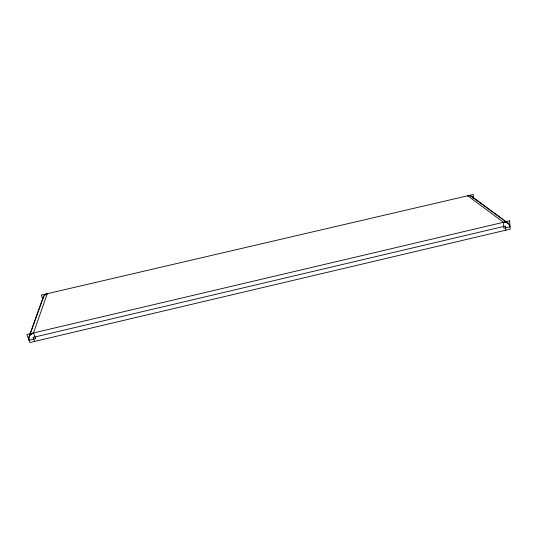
<?xml version="1.0" encoding="UTF-8"?>
<svg xmlns="http://www.w3.org/2000/svg" width="537" height="537" viewBox="0 0 537 537"><rect width="100%" height="100%" fill="white"/><g stroke="black" fill="none" stroke-linecap="round" stroke-linejoin="round"><path stroke-width="0.81" d="M30.112 334.336L43.215 297.847M29.85 334.256L43.255 296.988M471.795 196.435L506.606 222.016M472.983 197.609L502.431 219.271M503.766 220.257L506.445 222.224M34.509 341.445L33.012 337.437L505.572 226.017L505.827 230.172M42.665 298.753L41.349 295.082L473.298 194.468L473.6 198.254M472.735 197.717A5.739 4.914 -44.4 0 1 472.943 198.046M467.74 195.978A5.739 4.914 -44.4 0 1 468.163 195.898M470.217 195.985A5.739 4.914 -44.4 0 1 470.969 196.247M471.318 196.421A5.739 4.914 -44.4 0 1 471.956 196.864M472.245 197.119A5.739 4.914 -44.4 0 1 472.5 197.408M43.188 298.659A5.961 5.175 10.1 0 1 43.215 298.257M43.49 297.068A5.961 5.175 10.1 0 1 43.853 296.33M44.088 295.988A5.961 5.175 10.1 0 1 45.309 294.806M45.679 294.571A5.961 5.175 10.1 0 1 46.477 294.182M46.907 294.034A5.961 5.175 10.1 0 1 47.343 293.914M29.018 340.25A6.968 5.907 8.1 0 1 33.495 332.947L47.269 293.705A6.209 5.39 10.1 0 0 42.94 298.646M510.009 226.782A6.686 5.571 -42.7 0 0 503.451 222.284L467.727 195.763A5.981 5.115 -44.4 0 1 472.681 197.247M472.929 197.569A5.981 5.115 -44.4 0 1 473.137 197.918M509.66 220.821L26.85 334.511L29.884 342.532L510.15 229.151L509.66 220.821M35.637 338.693L29.287 340.19A6.692 5.672 8.1 0 1 33.576 333.175L35.637 338.693M509.761 226.836L503.827 228.238L503.471 222.526A6.417 5.35 -42.7 0 1 509.761 226.836"/></g></svg>
